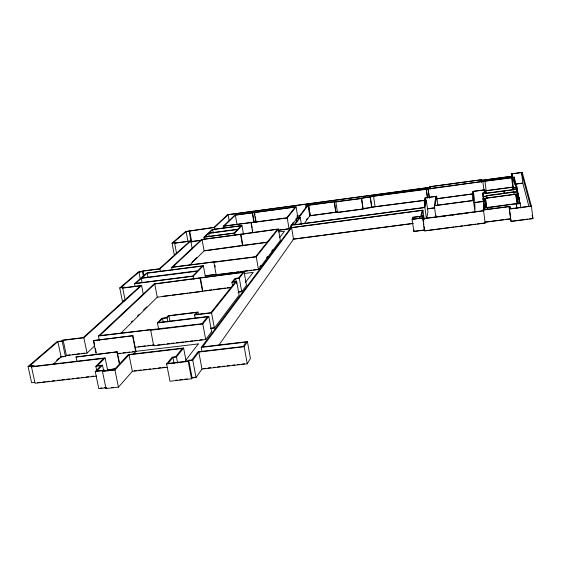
<?xml version="1.0" encoding="UTF-8"?>
<svg xmlns="http://www.w3.org/2000/svg" width="561" height="561" viewBox="0 0 561 561"><rect width="100%" height="100%" fill="white"/><g stroke="black" fill="none" stroke-linecap="round" stroke-linejoin="round"><path stroke-width="0.84" d="M436.17 215.697L435.911 217.373L434.305 205.747L435.883 196.455L425.603 197.837L424.958 200.775L426.346 200.593L427.938 211.827L426.676 218.334M424.901 206.203L424.165 201.013L424.873 197.802L436.661 196.224L435.112 205.501L472.635 200.508L472.593 191.406L484.977 189.744L485.048 190.803L513.546 186.981L513.652 187.486L515.861 187.192L515.938 186.582L512.158 177.83L484.956 181.203L428.071 189.106L429.34 198.124M419.607 218.243L419.369 216.525L413.422 217.31L412.959 219.141L423.702 217.731L423.527 218.552L482.691 210.775L482.649 209.975L509.907 206.385L510.321 208.783L530.531 206.132L521.52 172.578L512.081 173.854L512.284 175.481M430.203 189.036L430.112 186.757L481.156 179.843L481.478 182.297M511.639 176.28L511.337 173.84L522.214 172.367L531.428 206.175L532.95 218.615L511.064 221.448L510.636 218.923L485.097 222.24L485.146 223.089L424.397 230.978L422.84 217.998L412.097 219.407L413.843 231.504L424.565 230.108M423.38 218.951L423.176 215.613L421.69 215.803L422.917 210.158L290.956 227.654L201.252 347.392L202.037 351.586M426.402 218.32L424.873 207.556L426.346 200.593M428.071 189.106L426.234 189.359L427.391 197.549M419.537 218.58L419.369 216.525M413.843 231.504L414.193 230.003M412.097 219.407L412.644 217.261L422.23 216.322L422.321 215.873L420.841 216.069L422.089 210.417L291.608 227.71L202.654 346.901L247.415 341.6L250.423 358.486L247.24 363.83L201.988 369.054L196.034 377.504L192.121 377.953L191.518 378.794L169.976 381.256L166.624 363.949L172.108 357.161L175.6 356.754L182.192 348.507L129.051 354.811L114.935 369.98L102.474 371.438L106.008 388.57L118.434 387.153L132.368 371.347L167.122 367.308M304.251 223.685L309.756 215.88L335.766 212.31L334.258 201.574L336.263 201.301L335.85 201.967L337.512 212.486L362.96 209.085L375.127 206.785L424.284 200.452M374.46 206.785L372.041 207.107M371.235 207.212L362.49 208.685M375.113 206.82L373.542 196.231L426.234 189.359M371.74 207.57L370.141 197.009L373.528 196.266M362.96 209.085L361.522 198.173L370.141 197.009M337.512 212.486L337.918 211.799L335.766 212.31M335.148 212.268L337 211.799M247.24 363.83L244.182 346.719L247.415 341.6M218.895 345.071L293.522 239.189L291.608 227.71M306.474 219.617L307.47 218.215M301.39 224.232L300.275 217.451L294.904 224.688L424.116 207.514L425.554 200.831L424.165 201.013M166.624 363.949L188.223 361.431L188.833 360.625L192.76 360.162L198.804 352.063L244.182 346.719M300.275 217.451L298.929 217.633L308.059 205.417L334.111 201.806M99.297 340.296L98.42 336.032L151.281 329.609L150.671 330.268L153.707 345.765L205.691 339.566L211.616 331.698L208.79 316.404L158.721 322.526L162.522 318.445L167.101 317.884L168.945 315.878L196.708 312.463L194.59 314.973L195.214 318.332M210.985 328.444L214.372 328.038L239.126 295.17L236.679 281.405L233.025 281.867L235.69 278.565L239.302 278.109L244.119 272.057L246.475 285.416L241.721 291.727L238.116 292.176M171.715 267.387L214.302 261.875L213.902 262.303L216.195 274.897L258.46 269.504L280.346 240.452L278.41 229.014L201.476 239.512L171.715 267.387L172.192 269.89M278.733 230.241L289.062 228.874L297.807 217.261L296.089 206.834L234.828 215.108L223.271 226.265L223.566 227.934M291.432 227.773L291.026 225.34L291.594 224.596L294.581 224.197L299.041 218.208L296.124 218.601L296.685 222.002M296.124 218.601L296.622 217.934L298.193 217.731L307.26 205.642L305.773 205.838L306.033 207.451M305.773 205.838L306.215 205.249L360.695 198.489L372.89 196.196L514.395 177.101L515.447 185.109M259.834 266.671L260.865 265.304M266.545 257.794L267.576 256.426M271.706 250.963L272.744 249.596M292.477 223.488L293.48 222.156M185.361 360.842L198.299 343.921M245.297 282.471L253.242 272.38L244.379 273.509M279.609 237.591L284.553 231.125L278.494 231.924M201.252 347.392L246.041 342.091L243.243 346.502L197.921 351.838L191.869 359.924L187.942 360.379L187.332 361.186L168.104 363.43L172.963 357.399L176.463 356.985L183.601 348.023L186.133 361.354M150.671 330.268L202.787 323.942L208.79 316.404M194.59 314.973L211.588 312.891L236.679 281.405M213.902 262.303L256.258 256.819L278.41 229.014M252.766 232.822L251.019 222.787L287.239 217.934L296.089 206.834M232.527 285.661L231.91 282.218L234.961 278.452L238.572 277.997L243.046 272.394L154.724 284.013L99.774 335.597L201.974 323.76L207.528 316.825L157.424 322.947L158.735 329.7M198.419 314.553L197.956 312.056L195.845 314.567L210.796 312.729L235.564 281.755L231.91 282.218M120.832 333.227L157.276 297.211L231.518 287.505M189.934 264.932L204.127 250.9L267.548 242.275M216.195 274.897L216.581 274.455L205.305 275.893M242.282 245.438L205.256 250.606M106.008 388.57L106.779 387.721M133.392 354.166L136 351.326L132.887 335.709L93.708 340.45L93.392 340.737L96.268 354.643M157.424 322.947L161.785 318.276L166.358 317.715L168.202 315.717L197.956 312.056M251.019 222.787L251.272 222.521L251.559 224.19M240.571 234.47L277.52 229.274L255.564 256.735L172.76 267.078L202.058 239.575L240.571 234.47L242.576 245.865M102.474 371.438L103.259 370.618L95.244 371.55L98.792 388.633L105.98 387.812M254.252 212.605L235.375 215.151L224.141 226.027L286.622 217.892L295.282 207.058L254.252 212.605L255.9 222.177M135.04 286.145L134.556 283.705L193.321 276.187L203.341 265.753L205.515 277.597M204.386 239.61L203.945 237.205L234.694 233.117L241.959 225.564L243.432 233.979M76.913 361.284L76.016 357.02L117.249 351.831L119.682 363.83M93.392 340.737L132.887 335.709M103.526 370.225L102.481 365.176L96.773 371.031L104.781 370.099L103.995 370.919L114.135 369.734L128.266 354.587L183.601 348.023M95.244 371.55L100.987 365.681L95.847 366.284L96.716 370.491M107.656 370.274L105.117 357.904L97.348 365.779L102.481 365.176M95.847 366.284L103.652 358.395L31.5 366.936L35.077 383.254L96.639 376.101M131.267 322.098L132.508 320.878M137.459 315.997L139.31 314.167M143.644 309.896L146.737 306.846M191.89 262.331L196.799 257.485M52.853 364.454L61.128 356.985L65.427 356.473L66.415 355.576L87.039 353.114L94.571 345.934M192.276 249L190.782 240.928L175.586 242.948L176.161 242.443L172.998 242.864L186.133 231.588L214.561 227.436L228.117 214.73L429.978 187.409M208.664 233.376L204.863 236.945L234.098 233.06L237.492 229.533L208.664 233.376L209.281 236.777M212.675 229.603L208.994 233.067L237.794 229.225L241.083 225.81L212.675 229.603L213.285 232.962M76.016 357.02L117.249 351.831M98.42 336.032L154.086 283.901L244.119 272.057M203.945 237.205L212.114 229.554L241.959 225.564M201.925 240.171L191.161 241.959L189.162 231.181M105.117 357.904L33.008 366.445L34.151 365.456L29.558 366.003L57.86 341.705L62.18 341.179L63.176 340.317L83.848 337.806L141.589 285.493L143.364 294.539M141.589 285.493L123.855 287.751L124.57 287.134L120.881 287.604L138.939 272.099L142.445 271.65L143.09 271.089L159.885 268.915L190.782 240.928M190.621 241.896L191.091 241.468M56.633 360.246L59.193 357.932M141.295 278.396L135.671 283.368L192.654 276.082L197.36 271.201L141.295 278.396L142.129 282.667M147.206 273.179L141.786 277.968L197.767 270.774L202.297 266.068L147.206 273.179L148.02 277.372M134.556 283.705L146.603 273.081L203.341 265.753M31.5 366.936L32.643 365.947L28.05 366.494L31.626 382.756L34.684 382.406M125.173 300.408L122.719 288.095L123.441 287.47L119.745 287.94L122.368 301.047L124.577 300.766M176.617 253.684L174.646 243.215L175.221 242.71L172.059 243.13L174.183 254.378L175.761 254.175M28.05 366.494L57.215 341.509L61.528 340.983L62.523 340.127L83.168 337.617L140.467 285.83L122.719 288.095M119.745 287.94L138.357 272.001L141.856 271.552L142.501 270.998L159.282 268.824L189.849 241.195L174.646 243.215M172.059 243.13L185.6 231.532L214 227.38L227.577 214.688L429.284 187.388L429.424 186.736L481.878 179.625L481.913 180.263L511.835 176.21L511.337 173.84M481.401 182.122L481.191 180.481L512.593 176.231L512.803 177.879M514.514 177.634L512.943 177.844L516.772 186.603L517.74 194.422M335.85 201.967L361.34 198.517M515.166 184.085L521.849 183.188M515.117 184.211L522.831 183.174L528.974 206.764M473.351 191.427L474.83 202.598L474.978 212.191L473.435 200.55L473.351 191.427L484.227 189.976L484.452 191.694M296.825 216.027L300.296 215.564M516.751 188.37L516.772 186.603M504.612 193.384L504.304 190.943L517.116 189.225L516.94 188.433L513.154 188.945L513.294 189.618L486.562 193.187L486.513 192.507L484.872 192.725L484.753 190.971L512.796 187.213L513.203 190.144M223.271 226.265L251.272 222.521M512.901 187.725L516.667 187.22L517.172 191.266M311.131 215.48L334.286 212.381M436.325 198.734L472.383 193.91M436.514 198.832L472.993 193.952M338.297 212.261L362.315 209.05M483.287 199.33L482.755 193.005L484.402 192.788L484.227 189.976M518.406 197.184L517.551 191.154L504.669 193.208L504.304 190.943M482.965 196.855L486.794 196.35L486.752 195.768L513.813 192.157L513.932 192.732L517.789 192.22M484.22 208.173L483.056 198.496L518.154 193.826L518.967 199.323M486.703 207.696L485.616 199.344L483.919 199.569L483.855 198.531L517.382 194.071L517.607 195.095L515.896 195.319L516.94 203.706M434.305 205.747L473.435 200.55M291.026 225.34L424.873 207.556M483.126 199.821L484.823 199.597L485.588 205.438M517.046 197.872L516.73 195.354L518.441 195.13M427.286 208.769L434.004 207.879M474.066 202.563L483.961 201.252M427.166 208.923L434.866 207.9M474.83 202.598L484.017 201.378M519.788 203.769L518.89 197.128L517.165 197.36L516.73 195.354M517.74 201.448L517.312 198.047L519.051 197.816M191.946 241.356L199.66 240.332M278.908 230.08L288.445 228.818M516.772 208.152L516.197 203.762L483.589 208.39L483.547 207.647L485.307 207.416L484.823 199.597M516.267 204.085L520.335 203.545L520.173 202.823L518.399 203.054L517.312 198.047M419.291 216.862L423.015 216.371M422.664 218.825L483.54 210.824L483.498 210.017L509.086 206.651L511.064 221.448M439.389 216.869L441.128 216.644M443.73 216.301L445.469 216.069M448.071 215.726L449.81 215.501M452.411 215.158L454.144 214.933M456.752 214.59L458.484 214.358M461.093 214.014L462.825 213.79M465.427 213.446L467.166 213.222M509.5 209.05L531.428 206.175M243.151 245.325L267.366 242.149M292.87 239.126L321.46 235.382M323.199 235.15L389.916 226.406M391.655 226.181L411.585 223.573M293.522 239.189L413.338 223.495M375.344 206.63L424.453 200.305M414.705 231.23L424.593 229.947M485.104 222.079L503.806 219.646M505.503 219.428L510.601 218.762M425.252 230.704L453.912 226.981M455.644 226.756L458.253 226.42M459.985 226.188L462.594 225.852M464.326 225.627L471.275 224.723M473.014 224.498L475.616 224.162M477.355 223.937L484.297 223.033M511.884 221.174L527.852 219.106M529.528 218.888L532.052 218.559M206.336 275.584L215.873 274.364M218.082 274.469L234.47 272.38M236.195 272.155L238.79 271.826M240.515 271.608L247.415 270.725M249.14 270.507L251.728 270.178M253.453 269.953L256.903 269.511M204.765 290.661L207.353 290.339M209.071 290.121L211.658 289.792M213.383 289.581L221.132 288.599M222.857 288.389L225.445 288.059M227.163 287.842L229.751 287.52M162.718 296.32L170.537 295.338M172.269 295.121L187.907 293.158M189.646 292.94L192.255 292.611M193.987 292.393L201.806 291.411M239.547 291.783L240.985 291.601M210.27 328.262L213.58 327.855M67.474 355.169L70.055 354.861M72.628 354.552L75.202 354.243M76.92 354.04L79.494 353.732M81.212 353.528L84.648 353.114M138.35 346.705L140.944 346.389M142.669 346.186L145.264 345.878M147.852 345.569L150.446 345.26M152.171 345.05L153.903 344.847M135.292 347.357L154.31 345.085M157.606 345.015L160.187 344.706M161.905 344.503L164.485 344.195M167.059 343.886L169.639 343.577M171.357 343.374L173.938 343.066M176.519 342.757L179.092 342.448M180.81 342.245L183.391 341.937M185.109 341.733L188.545 341.319M190.27 341.116L192.844 340.808M194.562 340.604L197.142 340.296M199.723 339.987L202.304 339.678M60.476 356.782L63.056 356.473M117.761 353.493L120.37 353.185M122.971 352.876L125.58 352.567M127.319 352.357L129.921 352.049M132.529 351.74L198.306 343.914M117.473 353.795L135.727 351.628L132.606 335.997M107.537 369.643L109.269 369.44M111.877 369.131L114.479 368.829M107.221 369.972L115.04 369.061M134.17 370.807L136.758 370.505M138.483 370.302L141.07 370.001M143.658 369.699L146.246 369.397M148.826 369.096L150.551 368.9M153.139 368.598L155.727 368.297M158.314 367.995L160.902 367.693M162.627 367.497L165.215 367.196M37.447 382.651L40.041 382.35M42.643 382.048L45.245 381.746M46.977 381.543L49.578 381.242M52.173 380.94L54.775 380.638M57.376 380.337L59.978 380.035M61.71 379.832L64.305 379.531M66.906 379.229L69.508 378.927M72.103 378.626L73.842 378.423M76.436 378.121L79.038 377.819M81.64 377.518L83.372 377.315M85.973 377.013L88.568 376.712M91.17 376.41L93.771 376.108M203.713 368.507L205.452 368.311M208.061 368.009L210.67 367.707M213.278 367.406L215.017 367.203M217.619 366.901L220.228 366.599M222.836 366.298L224.575 366.102M227.184 365.8L229.793 365.499M232.394 365.197L235.003 364.895M237.612 364.594L239.351 364.391M241.959 364.089L244.568 363.787M100.307 388.1L101.906 387.917M104.304 387.644L106.695 387.37M192.795 377.511L195.144 377.244M111.737 387.56L113.42 387.363M175.621 380.246L177.29 380.056M179.786 379.769L182.29 379.481M184.793 379.201L187.297 378.913M532.073 215.298L532.95 218.615M516.534 186.638L516.667 187.22M512.081 173.854L512.593 176.231M57.86 341.705L61.128 356.985M515.896 195.319L517.614 203.426L486.156 207.57L485.616 199.344M63.176 340.317L66.415 355.576M62.18 341.179L65.427 356.473M83.848 337.806L87.039 353.114M93.708 340.45L94.55 344.531M95.398 348.619L96.24 352.701M114.935 369.98L118.434 387.153M116.94 352.147L119.381 364.159M129.051 354.811L132.368 371.347M143.09 271.089L144.058 276.068M142.445 271.65L143.42 276.636M138.939 272.099L140.243 278.747M172.963 357.399L174.106 363.36M162.522 318.445L163.328 322.617M154.724 284.013L157.276 297.211M159.885 268.915L160.369 271.412M168.945 315.878L170.06 321.684M176.463 356.985L177.606 362.953M167.101 317.884L167.907 322.056M188.833 360.625L192.121 377.953M188.223 361.431L191.518 378.794M198.804 352.063L201.988 369.054M192.76 360.162L196.034 377.504M186.133 231.588L187.984 241.532M202.787 323.942L205.691 339.566M193.321 276.187L193.931 279.469M200.41 277.828L202.865 291.11M200.032 278.235L202.486 291.531M189.639 230.774L191.631 241.532M202.058 239.575L204.127 250.9M211.588 312.891L214.372 328.038M214.905 265.234L215.214 266.91M214.561 227.436L215.01 229.926M228.117 214.73L229.176 220.718M239.302 278.109L241.721 291.727M235.69 278.565L236.602 283.67M240.893 234.133L242.892 245.508M235.375 215.151L237.044 224.631M234.694 233.117L235.122 235.536M256.258 256.819L258.46 269.504M254.631 213.222L254.932 214.947M255.227 216.679L256.125 221.854M252.52 212.626L254.161 222.121M252.282 212.864L253.937 222.436M251.854 225.859L252.141 227.535M252.429 229.204L252.723 230.873M287.239 217.934L289.062 228.874M308.634 205.249L310.268 215.81L308.564 205.347M308.059 205.417L309.756 215.88M334.258 201.574L335.913 212.065M361.522 198.173L363.135 208.72M370.288 196.701L371.887 207.254M413.422 217.31L413.794 219.884M425.603 197.837L426.325 202.949M422.917 210.158L424.221 219.358M423.702 217.731L423.948 219.456M423.176 215.613L423.66 219.035M422.84 217.998L423.331 221.462M423.576 223.187L423.821 224.919M424.074 226.651L424.439 229.246M430.112 186.757L430.343 188.377M428.12 188.889L429.382 197.893M426.283 189.134L427.552 198.138M436.661 196.224L437.966 205.614M435.883 196.455L436.121 198.166M483.547 207.647L483.891 210.242M483.498 210.017L485.146 223.089M484.956 181.203L486.261 191.336M486.752 195.768L487.067 198.229M487.6 207.535L487.832 209.267M487.628 207.858L487.853 209.597M484.753 190.971L485.097 193.566M482.867 181.484L483.961 189.962M483.855 198.531L484.073 200.193M482.755 193.005L483.287 197.051M483.505 200.978L483.827 203.447M484.045 205.095L484.367 207.57L484.283 205.151M483.056 198.496L484.248 207.626M509.907 206.385L510.11 208.019M509.086 206.651L510.636 218.923M520.173 202.823L520.818 208.033M518.89 197.128L519.633 203.061M519.177 201.006L519.486 203.524M518.154 193.826L518.876 199.667M517.551 191.154L518.266 196.925M516.969 190.109L517.186 191.848M517.382 194.071L517.586 195.74M514.395 177.101L515.222 183.735M516.197 203.762L516.807 208.636M512.158 177.83L513.399 187.795M513.813 192.157L514.121 194.632M511.625 177.816L513.126 189.821M522.214 172.367L522.417 173.994M521.52 172.578L522.831 183.174M481.156 179.843L481.191 180.481M485.749 192.739L483.54 193.033L483.743 196.616L485.994 196.315L485.952 195.733L503.876 193.342L503.526 191.056L485.791 193.426L485.749 192.739"/></g></svg>
